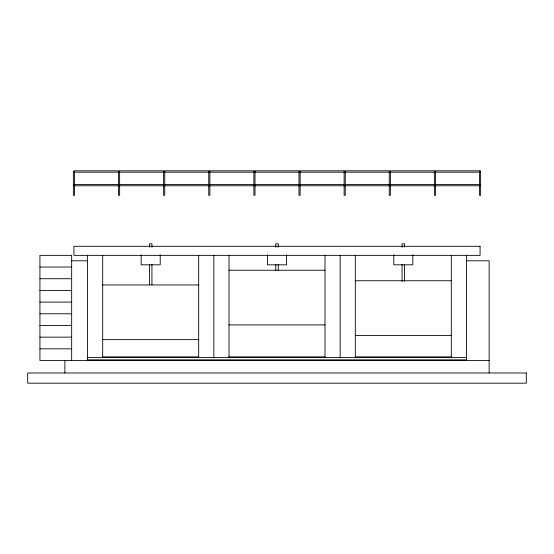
<?xml version="1.0" encoding="UTF-8"?>
<svg xmlns="http://www.w3.org/2000/svg" width="554" height="554" viewBox="0 0 554 554"><rect width="100%" height="100%" fill="white"/><g stroke="black" fill="none" stroke-linecap="round" stroke-linejoin="round"><path stroke-width="0.83" d="M71.584 260.796L87.532 260.796M466.468 260.796L489.134 260.796L489.134 372.981M39.936 267.042L71.667 267.042M229.003 270.234L324.997 270.234M39.936 278.724L71.667 278.724M355.315 280.746L451.309 280.746M102.691 284.957L198.685 284.957M39.936 290.407L71.667 290.407M39.936 302.096L71.667 302.096M39.936 313.779L71.667 313.779M229.003 324.914L324.997 324.914M39.936 325.461L71.667 325.461M355.315 335.433L451.309 335.433M39.936 337.144L71.667 337.144M102.691 339.637L198.685 339.637M39.936 348.833L71.667 348.833M102.691 356.887L198.685 356.887M229.003 356.887L324.997 356.887M355.315 356.887L451.309 356.887M87.532 357.572L466.468 357.572M87.532 359.837L466.468 359.837M489.134 360.516L39.936 360.516L39.936 255.359L71.667 255.359L71.667 360.516M466.468 255.359L466.468 360.516M451.309 255.359L451.309 357.932M412.834 254.778L412.834 264.819L393.79 264.819L393.79 254.778M404.559 247.202L404.559 243.788L402.066 243.788L402.066 247.202M404.559 264.265L404.559 281.328M402.066 264.265L402.066 281.328M355.315 255.359L355.315 357.932M340.156 255.359L340.156 357.932M324.997 255.359L324.997 357.932M286.522 254.778L286.522 264.819L267.478 264.819L267.478 254.778M278.247 247.202L278.247 243.788L275.753 243.788L275.753 247.202M278.247 264.265L278.247 270.234M275.753 264.265L275.753 270.234M229.003 255.359L229.003 357.932M213.844 255.359L213.844 357.932M198.685 255.359L198.685 357.932M160.21 254.778L160.21 264.819L141.166 264.819L141.166 254.778M151.935 247.202L151.935 243.788L149.442 243.788L149.442 247.202M151.935 264.265L151.935 284.742M149.442 264.265L149.442 284.742M102.691 255.359L102.691 357.932M87.532 255.359L87.532 360.516M64.866 360.516L64.866 372.981M480.069 170.819L73.931 170.819L73.931 172.183L480.069 172.183L480.069 170.819M74.499 171.498L73.37 171.498L73.37 195.299L74.499 195.299L74.499 171.498M119.629 171.498L118.494 171.498L118.494 195.299L119.629 195.299L119.629 171.498M164.753 171.498L163.617 171.498L163.617 195.299L164.753 195.299L164.753 171.498M209.876 171.498L208.747 171.498L208.747 195.299L209.876 195.299L209.876 171.498M255.006 171.498L253.871 171.498L253.871 195.299L255.006 195.299L255.006 171.498M300.13 171.498L298.994 171.498L298.994 195.299L300.13 195.299L300.13 171.498M345.253 171.498L344.124 171.498L344.124 195.299L345.253 195.299L345.253 171.498M390.383 171.498L389.247 171.498L389.247 195.299L390.383 195.299L390.383 171.498M435.506 171.498L434.371 171.498L434.371 195.299L435.506 195.299L435.506 171.498M480.63 171.498L479.501 171.498L479.501 195.299L480.63 195.299L480.63 171.498M480.069 184.42L73.931 184.42L73.931 185.777L480.069 185.777L480.069 184.42M480.069 246.288L73.931 246.288L73.931 255.359L480.069 255.359L480.069 246.288M526.3 372.981L27.7 372.981L27.7 383.181L526.3 383.181L526.3 372.981"/></g></svg>
